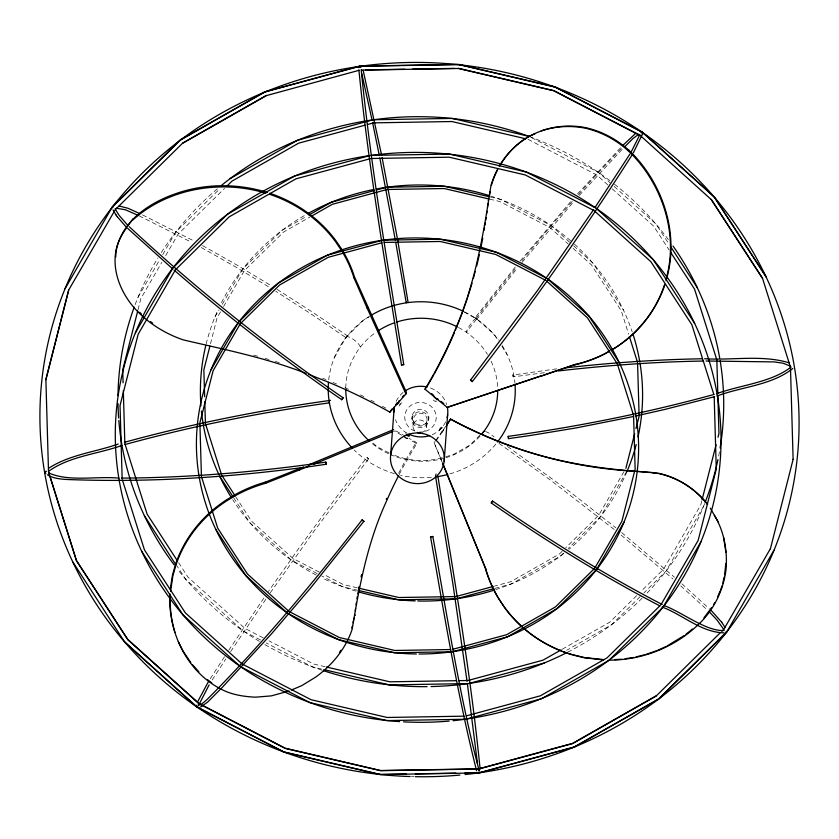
<?xml version="1.0" encoding="UTF-8"?>
<svg xmlns="http://www.w3.org/2000/svg" width="839" height="839" viewBox="0 0 839 839"><rect width="100%" height="100%" fill="white"/><g stroke="black" fill="none" stroke-linecap="round" stroke-linejoin="round"><path stroke-width="0.63" stroke-dasharray="4.2 3.15" d="M556.666 368.845L512.828 375.002L513.164 376.879L545.717 372.526M411.918 418.713L412.096 416.364M412.977 425.688L413.48 418.881M426.59 427.135L427.103 420.339A6.848 6.439 4.3 0 0 417.507 413.7A6.848 6.439 4.3 0 0 416.27 424.796A6.848 6.439 4.3 0 0 427.103 420.339M428.666 420.507A8.421 7.918 4.3 0 0 416.857 412.348A8.421 7.918 4.3 0 0 415.347 425.981A8.421 7.918 4.3 0 0 428.666 420.507L428.844 418.147A8.421 7.918 4.3 0 0 417.035 409.988A8.421 7.918 4.3 0 0 415.525 423.622A8.421 7.918 4.3 0 0 428.844 418.147M138.047 309.717L140.858 298.558L161.78 262.387M210.505 343.738L217.102 317.75L220.993 311.028M701.729 501.145L700.764 504.91L663.555 569.209L641.279 591.138M513.164 376.879L512.902 374.718M401.587 402.793L398.871 406.307L399.291 405.048M346.025 337.435L363.056 320.351L369.611 316.628M137.984 297.352L159.462 260.205M215.004 316.869L218.979 310M334.404 357.529L346.329 336.827L347.734 336.04L346.413 337.928L309.423 312.863L275.8 291.28M703.701 505.99L665.988 571.181L643.88 592.953M366.842 457.381L368.541 458.839L366.842 457.381L339.9 492.43L299.796 546.934L268.386 591.516M515.24 267.043L475.157 317.656L475.776 318.579L476.951 319.103L517.002 268.543M476.951 319.103L475.262 317.635M162.714 254.595L175.697 232.162L219.923 188.607M165.703 255.601L178.13 234.133L224.516 188.45M222.251 304.347L242.534 269.288L282.219 230.201L306.801 216.21M223.583 306.55L244.306 270.724L283.592 232.036L309.633 217.217M623.933 471.654L598.668 515.324L565.78 547.72M626.628 471.528L600.451 516.772L568.15 548.58M210.232 678.751L224.558 656.654M212.183 679.968L225.806 658.951M228.711 650.33L264.054 597.788M230.652 651.588L265.953 599.088M399.595 404.545L400.308 403.528M270.284 592.827L314.95 529.923L368.541 458.839M435.724 440.454L444.722 427.533M436.091 440.832L444.418 428.876M442.279 462.635L434.12 442.719L435.189 441.209M520.201 261.002L571.59 200.552M521.952 262.502L573.289 202.115M577.494 193.914L621.196 147.066M579.193 195.487L622.842 148.681M479.898 435.231L469.85 445.11L452.882 454.769L443.349 457.36M562.13 551.317L559.382 554.013L510.699 581.721L494.528 586.104M563.535 553.121L560.767 555.848L511.591 583.839L495.251 588.265M636.644 595.7L609.733 622.202L562.266 649.218M640.188 596.581L611.631 624.709L566.724 650.277M442.153 457.685C425.226 462.729 406.097 460.831 390.156 453.49M436.416 473.815L435.284 474.245L436.353 474.549M464.124 312.014L476.636 318.977L466.337 332.254A8.778 1.573 -55.4 0 1 470.364 324.462A8.778 1.573 -55.4 0 1 476.049 318.38L494.181 334.331L498.429 340.875M441.838 427.082C437.213 428.226 440.402 435.514 443.139 431.005C446.348 424.817 440.643 427.691 439.08 431.015M444.219 428.729L441.461 432.662M490.312 196.976L500.516 199.357L551.254 225.66L569.775 242.314M489.609 199.137L499.708 201.496L549.944 227.537L568.265 244.034M357.162 587.793L343.277 584.552L323.864 574.495M357.771 590.268L342.469 586.692L321.704 575.932M325.113 666.701L313.692 664.037L268.962 640.849M321.41 669.029L312.59 666.963L266.246 642.947M253.714 355.149L258.758 356.544M275.255 361.41L280.121 362.888M265.051 358.284L269.413 359.637M322.616 378.221L326.035 379.595M142.557 214.92L193.683 240.814M139.201 215.864L191.407 242.209M531.412 137.575L598.606 172.404L610.278 182.912M527.993 139.305L596.802 174.973L608.359 185.377M389.065 452.924L377.026 446.684L372.201 442.342M319.292 572.125L293.042 558.512L251.564 521.187L235.895 497.066M317.09 573.54L291.72 560.389L249.823 522.687L233.672 497.8M263.226 637.881L244.883 628.369L188.062 577.242L178.172 562.004M260.457 639.947L243.079 630.938L185.681 579.288L177.123 566.105M399.165 474.538A456.489 383.297 -24.4 0 1 416.794 443.674L409.338 439.531M416.794 443.674L416.27 442.342L409.17 438.388M202.514 245.565L237.29 265.25L271.658 285.973M201.329 247.547L236.074 267.201L271.479 288.574M395.84 430.837L403.244 435.022M401.682 435.2L394.173 430.921M277.059 289.35L310.713 310.954L347.734 336.04M507.511 446.474L570.824 492.493L615.763 527.762M498.985 443.349L551.181 480.632L614.316 529.566M621.678 532.545L674.451 577.211M621.217 535.135L672.941 578.962M681.876 583.808L709.228 608.611M680.681 585.832L707.686 610.32M614.169 186.405L655.993 224.044L668.84 243.834M612.208 188.838L653.623 226.1L669.155 250.032M573.666 245.827L593.152 263.362L623.387 309.979M573.089 248.365L591.422 264.862L621.29 310.839L628.652 334.205M434.12 442.719L442.656 463.044M501.963 346.329L507.134 354.614M346.413 337.928L347.094 336.607A8.778 2.538 37.8 0 1 355.18 340.739A8.778 2.538 37.8 0 1 360.235 347.252M414.026 776.652A379.71 357.036 4.3 0 1 411.404 776.589M435.997 400.727A2.402 0.692 37.8 0 1 434.476 400.958A2.402 0.692 37.8 0 1 432.41 398.462M405.499 433.176A2.402 0.692 37.8 0 1 406.024 433.155M398.651 473.227A456.594 384.577 -24.1 0 1 416.27 442.342M476.049 318.38A549.965 98.918 -55.4 0 1 516.121 267.788M521.921 260.698A549.965 98.918 -55.4 0 1 572.46 201.276M578.354 194.658A549.965 98.918 -55.4 0 1 622.056 147.8M719.463 451.843A302.973 284.882 4.3 0 1 718.215 458.283M704.676 503.568A302.973 284.882 4.3 0 1 645.778 594.442M642.129 598.155A302.973 284.882 4.3 0 1 567.877 652.081M322.281 670.277A302.973 284.882 4.3 0 1 263.907 644.048M259.398 641.384A302.973 284.882 4.3 0 1 177.333 569.01M135.131 304.641A302.973 284.882 4.3 0 1 157.879 258.003M161.35 252.466A302.973 284.882 4.3 0 1 217.825 188.439M529.105 136.463A302.973 284.882 4.3 0 1 610.31 180.993M614.473 184.223A302.973 284.882 4.3 0 1 668.347 239.576M626.985 471.56A221.171 207.957 4.3 0 1 568.947 549.314M563.881 553.404A221.171 207.957 4.3 0 1 495.797 589.597M356.072 591.17A221.171 207.957 4.3 0 1 322.04 577.956M316.188 575.03A221.171 207.957 4.3 0 1 232.739 499.708M206.132 344.063A221.171 207.957 4.3 0 1 218.077 309.738M221.465 302.669A221.171 207.957 4.3 0 1 305.784 214.753M490.668 196.043A221.171 207.957 4.3 0 1 570.625 240.741M574.484 244.17A221.171 207.957 4.3 0 1 632.197 331.835M480.002 436.123A76.003 71.462 4.3 0 1 445.771 457.758M444.586 458.115A76.003 71.462 4.3 0 1 389.716 454.287M388.52 453.742A76.003 71.462 4.3 0 1 370.964 442.478M345.773 387.891A76.003 71.462 4.3 0 1 375.945 332.307M458.514 327.504A76.003 71.462 4.3 0 1 487.501 354.519M491.109 361.2A76.003 71.462 4.3 0 1 497.663 387.828M495.828 444.072A93.549 87.959 4.3 0 1 449.001 474.14M431.372 477.349A93.549 87.959 4.3 0 1 400.623 475.273M394.372 473.647A93.549 87.959 4.3 0 1 354.215 450.04M328.72 379.826A93.549 87.959 4.3 0 1 368.992 316.628M464.565 311.888A93.549 87.959 4.3 0 1 498.429 340.057M502.131 345.49A93.549 87.959 4.3 0 1 514.915 383.024M485.487 431.571A8.778 2.538 37.8 0 1 494.087 437.014M332.947 382.437A456.594 369.559 20 0 1 336.565 383.979M344.955 387.67A456.594 369.559 20 0 1 348.531 389.296M360.361 394.896A456.594 369.559 20 0 1 363.874 396.627M370.88 400.161A456.594 369.559 20 0 1 374.351 401.965M382.416 406.265A456.594 369.559 20 0 1 385.846 408.142M445.593 421.881A26.932 25.317 4.3 0 1 431.865 434.822M407.051 433.197A26.932 25.317 4.3 0 1 395.452 419.657M396.197 401.315A26.932 25.317 4.3 0 1 403.045 392.484M430.522 388.027A26.932 25.317 4.3 0 1 446.705 404.608M414.844 431.036A15.742 14.808 4.3 0 1 409.285 406.737A15.742 14.808 4.3 0 1 435.116 411.939A15.742 14.808 4.3 0 1 419.867 432.043M414.466 430.428A6.848 6.439 4.3 0 1 415.945 421.042A6.848 6.439 4.3 0 1 425.772 423.338A6.848 6.439 4.3 0 1 422.573 432.316"/><path stroke-width="1.26" d="M115.782 256.944L115.908 252.749C120.05 222.765 147.643 203.646 174.208 194.228C203.961 183.301 237.259 183.112 267.452 192.509M725.829 563.389L724.592 574.788M325.836 462.121L326.161 464.397L325.836 462.121C258.192 471.854 189.929 477.716 121.571 478.115M170.348 595.04C169.562 607.625 171.376 620.262 174.9 632.344M170.611 591.222L172.834 576.078L175.98 564.92A129.846 119.914 -5.6 0 1 226.582 500.925L235.78 495.44A131.45 120.218 -9.2 0 1 265.711 483.243L309.78 465.865M169.95 594.002C167.79 631.043 186.268 670.56 219.587 688.368M170.296 588.947L172.467 575.135L175.624 564.007A130.286 119.599 -7.9 0 1 226.226 500.013L235.402 494.486A131.671 119.757 -10.8 0 1 265.334 482.142L303.456 466.987M390.607 455.451L394.12 408.74M444.156 461.156A26.932 25.317 4.3 0 0 406.412 435.074A26.932 25.317 4.3 0 0 401.587 478.67A26.932 25.317 4.3 0 0 444.156 461.156L447.669 414.456M486.662 213.851L486.987 211.271M487.469 207.401L487.952 203.531M355.285 610.865L355.61 608.453M356.093 604.835L356.407 602.423M291.385 690.036L301.694 685.673L315.527 677.22A87.56 67.487 -30.8 0 0 352.202 629.093C359.417 585.339 367.839 541.27 386.706 500.726L387.146 499.656A456.489 383.297 -24.4 0 1 398.609 475.619M484.155 230.222L484.554 227.715M484.963 225.219L485.372 222.723M485.771 220.217L486.18 217.721M358.631 589.135L359.05 586.713M356.942 598.805L357.362 596.393M357.792 593.97L358.211 591.558M714.02 394.456C646.439 412.966 577.589 426.736 508.193 436.353L508.528 438.629L531.108 435.368L576.215 427.9L633.309 416.553M508.528 438.629L508.245 436.469M488.277 200.951L488.738 198.602M489.21 196.253L490.133 191.554M480.757 248.292L482.75 238.161M722.84 583.095L724.088 577.169M361.064 576.97L361.578 574.537M353.041 622.727L354.048 618.018M351.845 628.191L352.317 626.009M476.72 265.869L479.373 254.584M45.862 379.742L68.662 290.2M137.722 310.965L122.725 369.884L123.092 382.794M209.876 346.224L203.867 369.821L204.643 396.69M634.693 433.616L625.884 468.298M635.952 428.645L639.119 416.228L637.598 363.769M702.044 499.887L716.087 444.743M718.006 437.224L718.96 433.459L717.88 396.008M793.138 459.258L770.401 548.821M473.353 278.401L474.329 274.793M474.654 273.598L475.252 271.437M666.176 278.758C677.975 237.353 664.572 191.649 636.759 159.63C623.828 144.455 606.24 133.38 586.87 128.545L586.545 128.43C571.527 125.294 555.89 126.007 541.302 130.842M665.998 280.719C678.919 238.748 665.851 191.753 637.43 159.095C624.51 143.93 606.901 132.877 587.531 128.094L587.143 127.968C566.912 123.501 545.518 126.909 527.626 137.302A87.56 81.079 80.1 0 0 499.226 166.3M467.47 297.855L472.042 283.204M306.172 373.439C266.477 357.917 224.611 349.538 183.269 339.879A87.56 63.365 23.6 0 1 131.681 304.819C120.575 290.567 113.38 272.717 115.383 254.416L115.446 254.144C116.81 240.258 125.451 229.152 133.317 218.497M308.458 374.288L328.836 382.353A456.489 368.006 20.2 0 1 389.894 412.169L405.94 393.952L367.209 308.322L353.974 277.887L354.383 276.681A131.671 117.921 13 0 0 341.704 249.193L335.904 240.688A130.286 118.205 11.4 0 0 269.738 193.243M389.894 412.169L391.865 409.033M405.94 393.952L406.443 392.432L354.404 276.734M461.565 314.719L467.092 299.072M642.496 134.114L633.33 152.834M455.462 330.105L455.85 329.119M456.322 327.923L461.083 315.915M367.209 308.322L367.713 307.084M199.231 704.12L209.121 684.886M639.769 134.88L631.316 151.702M720.481 590.058L722.348 585.475M717.628 596.98L720.009 591.212M386.255 499.278L386.643 498.356M197.836 701.414L208.649 681.247M406.485 302.711L406.527 302.166M382.091 157.596L397.602 239.681L408.1 302.48M476.573 770.695C457.182 693.675 444.397 615.018 430.543 536.834L432.83 536.509C446.83 613.896 459.573 696.506 479.184 770.726M432.83 536.509L430.543 536.834M361.179 69.574C370.964 168.471 388.142 266.561 403.758 364.661L401.503 365.07L402.353 364.514M770.338 548.8L723.679 629.565M593.697 209.498L537.348 290.714L470.459 380.161L472.252 381.598C528.927 308.689 582.256 233.158 631.872 155.278M472.252 381.598L471.382 380.507M362.049 519.897L363.843 521.344L362.049 519.897C313.681 582.245 263.121 643.094 207.464 699.128C204.37 701.865 200.731 705.515 198.046 705.064L198.602 705.263M65.064 288.7L112.269 206.971L180.395 139.882L264.82 91.829L359.784 66.082L458.818 64.414L555.177 86.92L642.296 132.08L714.23 196.798L766.07 276.681M114.66 210.736L68.683 290.032L45.883 379.574L48.526 472L76.475 560.693L127.769 639.454L198.979 703.522L285.218 748.231L380.612 770.517L478.66 768.86L572.67 743.375L656.245 695.804M135.362 332.894L173.012 267.819L227.369 214.291L294.73 175.949L369.244 155.75M174.795 270.924L138.173 334.216L120.04 405.541L122.169 479.153M211.061 369.737L238.549 322.228L278.233 283.152L327.409 255.161L382.72 240.174L440.412 239.199L496.531 252.308L546.126 278.013M623.954 522.215L596.466 569.712L556.781 608.799L507.605 636.78L452.294 651.777L394.613 652.752L338.484 639.643L287.746 613.34L245.848 575.638L215.644 529.105M660.87 604.867L698.142 540.442L716.275 469.116L714.188 396.795M700.964 541.763L663.303 606.838L608.946 660.377L541.585 698.709L467.071 718.908A302.973 284.882 4.3 0 0 712.877 505.539A302.973 284.882 4.3 0 0 595.942 208.166M773.936 550.3L726.731 632.029L658.605 699.118L574.18 747.171L479.216 772.918L380.182 774.586L283.823 752.08L196.704 706.92L124.77 642.202L72.941 562.14M397.214 402.898C394.666 407.156 400.371 401.42 398.903 400.832M629.879 154.114L595.103 207.401M713.611 604.5L714.912 602.465M699.401 623.587C713.958 609.471 723.26 590.383 725.924 570.31L725.997 569.964C727.633 551.15 724.319 531.559 714.356 515.324M703.921 617.882L711.661 607.53M446.799 424.544L450.585 419.049L445.803 426.894M358.882 67.623L359.239 67.246A1.206 0.954 -2.2 0 1 360.382 67.089L360.864 67.351M363.843 521.344L310.535 588.066L271.626 633.697L222.314 687.33L207.653 702.107L200.563 707.036M395.693 404.713L397.319 402.856M402.353 397.13L404.041 395.211M622.999 145.231L635.396 133.642M624.646 146.846L632.952 138.561L638.594 134.376M112.258 207.139L180.385 140.05L264.809 91.996L359.774 66.26L458.807 64.582L555.166 87.099L642.286 132.247L714.209 196.976L766.059 276.86M115.31 209.614L182.766 143.018L266.341 95.447M227.306 185.702L231.942 181.14L298.632 143.175L364.892 125.221M175.445 269.791L229.267 216.798L295.947 178.843L370.964 158.508M659.947 605.779L607.058 657.86L540.368 695.825L466.61 715.814M719.998 633.026L656.234 695.982L572.659 743.553L478.639 769.027L380.602 770.684L285.208 748.398L198.958 703.701L127.748 639.622L76.422 560.536L50.12 476.825M721.834 631.379L723.69 629.386M726.742 631.861L658.615 698.95L574.191 747.004L479.226 772.74L464.89 772.981M359.082 66.701L359.302 66.501A1.206 1.206 0 0 1 360.445 66.333L360.917 66.68M479.918 772.3L479.698 772.499A1.206 1.206 0 0 1 478.555 772.667L478.083 772.32M791.093 367C771.146 382.657 740.837 384.839 716.506 393.764M792.782 368.489C771.429 385.458 741.865 386.632 717.051 395.998M692.532 628.988L685.987 634.221M698.468 624.405C674.829 647.32 642.139 660.136 609.282 660.157M447.187 407.397L542.204 375.547L447.187 407.397L424.974 389.181A456.489 433.711 61 0 0 454.822 330.608L455.273 329.465C475.273 283.813 483.379 234.469 490.941 185.629A87.56 81.079 80.1 0 1 497.947 168.576M132.814 220.007C168.199 188.146 220.898 179.525 265.858 193.18M48.872 471.088C70.161 456.007 98.048 454.088 122.494 445.236M628.243 150.569L628.914 150.045M424.974 389.181L425.635 388.667M684.121 635.595L666.953 646.051M48.935 468.099C69.616 454.644 95.31 452.085 118.215 444.041M343.099 397.791L341.767 399.668L343.099 397.791C267.819 346.014 196.148 288.962 129.258 226.719M182.755 143.196L266.33 95.625L359.102 70.308M230.054 178.623L297.415 140.291L373.187 119.746L452.211 118.414L529.094 136.379M309.035 214.941L331.395 202.22L374.131 190.631M311.898 215.927L332.275 204.328L387.041 189.488L444.146 188.523L488.34 198.843M609.628 351.027L605.223 353.523A131.671 125.819 25.9 0 1 575.407 364.409L541.711 375.987M609.24 351.342L604.751 353.89A131.45 125.462 22.7 0 1 574.914 364.818L575.407 364.409L543.431 375.138M611.641 349.873L614.379 348.321A130.286 124.214 20.4 0 0 664.991 284.379L664.53 284.725A129.846 123.532 16.6 0 1 613.928 348.678L611.253 350.199M561.134 649.868L543.053 660.157L468.036 680.492L458.912 680.649M724.183 630.446C706.774 631.767 682.946 612.711 664.498 605.695M535.041 133.663L528.067 136.956A87.864 81.782 77.6 0 0 499.645 165.975M657.65 650.351L665.946 646.523M393.638 429.558L308.207 465.058M392.988 431.424L313.356 464.418M289.098 691L271.333 695.877L255.434 697.188C243.53 696.58 231.291 694.744 220.699 688.934M645.894 654.483L656.476 650.77M265.711 483.243L265.334 482.142M640.986 132.101L641.552 131.996A1.206 1.185 -58.4 0 1 642.485 132.646L642.58 132.929M198.014 706.899L197.448 707.004A1.206 1.185 -58.4 0 1 196.515 706.354L196.399 705.788A1.059 1.038 -58.4 0 1 196.588 705.242M124.434 442.31C192.089 423.789 261.002 409.998 330.472 400.371M124.98 444.544C192.162 426.149 260.583 412.421 329.559 402.825M714.566 396.69L665.138 409.359L635.773 416.018M367.398 124.539L373.649 122.851L451.875 121.529L525.455 138.718M376.648 189.95L386.706 187.223L444.387 186.248L489.032 196.683M381.808 242.775L328.301 257.279L279.618 284.987L240.332 323.676L213.116 370.702L199.881 422.772L201.433 476.51L217.71 528.161L247.578 574.138L289.056 611.463M493.28 586.44L455.944 596.56L398.84 597.525L358.421 588.087M493.993 588.6L456.28 598.826L398.588 599.801L359.05 590.562M453.207 649.176L506.725 634.672L555.408 606.964L594.694 568.276L621.898 521.25L635.133 469.179L633.581 415.441L617.305 363.79L587.436 317.813L546.923 281.359M544.27 663.051L468.498 683.586L389.474 684.928L323.927 669.616M636.088 656.885L644.184 654.913M470.459 380.161L471.13 380.35M723.942 632.816C701.352 632.459 682.673 614.693 662.191 607.079M625.139 658.72L633.77 657.451M326.14 464.376L326.098 464.282C240.489 476.835 153.747 482.824 67.225 479.509C60.439 479.111 53.245 478.482 47.362 474.769M565.392 367.87C610.802 362.763 656.444 359.564 702.149 358.777M558.208 370.974C606.461 365.405 654.965 361.819 703.533 361.043M116.338 208.24L125.42 209.771L138.089 215.34M621.447 659.255L614.735 659.59M704.624 358.735C732.468 360.497 761.906 354.603 789.006 362.773M706.008 361.001L774.208 361.913L783.049 363.193L790.464 366.161M365.584 69.878L404.807 69.218M412.652 69.092L454.476 68.379M361.651 70.119L458.388 68.483L553.782 90.769L640.021 135.478M372.264 158.487L449.19 157.187L525.308 174.963L594.117 210.631L650.938 261.758L691.86 324.745L713.758 394.267M384.356 242.419L440.16 241.475L495.723 254.448L545.958 280.488M450.669 649.533L394.854 650.477L339.292 637.504L290.2 612.051M456.301 680.691L389.81 681.813L326.381 666.995M464.051 716.17L387.125 717.471L311.007 699.695L243.341 664.614M465.813 719.254L386.789 720.586L309.906 702.621L240.394 666.596L183.007 614.956L141.634 551.213M406.254 773.978L380.193 774.418L283.834 751.901L196.714 706.753L124.791 642.024M415.378 773.82L455.776 773.139M478.629 770.674L479.237 770.8M118.981 478.125C95.919 475.954 69.207 482.163 48.536 472.839M604.017 659.632L584.269 657.535L573.289 654.871M603.052 659.863L584.521 657.797L572.471 654.871A129.846 124.633 -4.1 0 1 504.019 606.639L501.785 603.22M634.253 471.119C592.659 469.032 551.454 460.475 512.199 446.642A456.489 449.001 -59.8 0 1 450.952 419.427M636.822 471.256L658.688 473.322A87.864 85.735 89.3 0 1 707.371 504.218M652.417 472.525C605.087 469.662 557.599 463.076 512.86 446.621L511.842 446.285A456.594 449.138 -58 0 1 450.585 419.049M662.191 604.5C603.367 573.97 547.018 538.837 492.587 501.072L491.266 502.96C545.392 540.515 601.416 575.46 659.874 605.894M491.266 502.96L492.587 501.072M641.206 132.73L641.499 132.751A1.206 0.975 20.1 0 1 642.433 133.401L642.548 133.883A1.059 0.86 20.1 0 1 642.37 134.313M403.213 364.42L403.758 364.661M652.752 472.797L658.94 473.574A87.56 85.2 85 0 1 707.602 504.459M119.138 205.985L128.052 208.292L139.201 213.326M458.398 68.316L553.792 90.602L640.042 135.299M594.767 207.464L526.41 172.037L449.526 154.072L371.803 155.383A302.973 284.882 4.3 0 1 594.882 207.432M341.767 399.668C283.477 359.606 227.39 316.345 173.967 269.99M207.663 679.768L211.764 682.956M431.676 393.669L433.543 395.2M441.02 401.315L443.831 403.601M172.079 268.344L127.685 228.407M640.996 136.17L711.231 199.546L762.525 278.307L790.464 367.167L793.117 459.426M595.921 208.062L653.319 259.712L694.682 323.445M547.28 278.611L589.177 316.313L619.371 362.836M242.198 664.027L185.377 612.9L144.465 549.912L122.557 480.39M198.843 671.819L192.33 664.509M711.315 610.593L721.729 622.286M709.742 612.281L716.999 620L723.124 628.589M442.656 463.044L485.729 568.905A131.45 127.056 -8.9 0 0 498.251 597.819L503.767 606.377A130.286 125.609 -7 0 0 562.015 651.169M127.287 224.768L119.201 215.487L115.069 208.869M125.693 226.425L117.271 216.714M190.789 662.611L183.248 651.452L178.288 641.531M721.613 622.129L725.127 627.488M113.034 209.928L116.118 215.078M115.992 214.91L117.387 216.871M501.47 602.863L497.999 597.546A131.671 127.654 -11.7 0 1 485.435 568.601M711.252 199.378L762.578 278.464M670.98 247.127L697.366 287.787M670.571 252.214L694.535 289.088L716.831 359.847L717.806 393.428M221.664 475.126L235.193 495.964M232.969 496.719L219.629 476.164A221.171 207.957 4.3 0 0 231.344 497.517M176.767 559.833L147.108 514.139L124.843 443.495L123.323 390.544M144.318 515.555L175.98 564.92M718.509 522.445L710.297 508.182M442.761 463.799L485.739 568.947M354.803 614.484L355.18 615.448M353.974 277.887L353.953 277.845A131.45 118.635 12.1 0 0 341.347 250.253L335.558 241.705A129.846 118.813 10.1 0 0 269.403 194.239M629.428 336.67L637.567 362.49M221.307 473.983L205.419 423.559L204.789 401.808M48.536 471.833L49.323 474.329M363.151 70.245L381.609 155.184M298.694 468.917L299.062 470.176M361.787 73.727L372.055 120.061M372.558 122.463L379.322 155.509M379.805 157.91L395.316 240.006M395.767 242.555L406.17 302.491M437.948 476.531C453.396 573.803 470.427 671.053 480.107 769.101M435.451 475.598L452.85 583.577L467.061 681.31M401.472 364.986C385.856 266.886 368.678 168.786 358.893 69.899M723.575 537.421L725.892 552.198M467.407 683.827L477.422 763.071M410.093 776.547A379.71 357.036 4.3 0 1 86.375 245.481A379.71 357.036 4.3 0 1 733.716 221.936A379.71 357.036 4.3 0 1 465.1 774.544M459.908 775.058A379.71 357.036 4.3 0 1 415.347 776.683M547.29 278.684A221.171 207.957 4.3 0 1 628.044 511.329A221.171 207.957 4.3 0 1 418.986 654.011M416.396 653.99A221.171 207.957 4.3 0 1 288.784 613.991M287.725 613.267A221.171 207.957 4.3 0 1 238.129 322.805A221.171 207.957 4.3 0 1 546.231 277.961M465.834 719.159A302.973 284.882 4.3 0 1 453.039 720.711M449.169 721.068A302.973 284.882 4.3 0 1 403.559 721.844M399.668 721.613A302.973 284.882 4.3 0 1 240.374 666.502M239.304 665.757A302.973 284.882 4.3 0 1 123.742 367.912A302.973 284.882 4.3 0 1 370.492 155.498M572.219 654.619A130.286 125.609 -7 0 1 563.137 651.588M437.895 398.829A2.402 0.692 37.8 0 1 436.92 399.123M436.448 398.882A2.402 0.692 37.8 0 1 435.944 398.567M435.441 398.189A2.402 0.692 37.8 0 1 434.141 396.239M454.476 332.443A456.594 434.109 60 0 1 448.834 345.196M448.299 346.35A456.594 434.109 60 0 1 434.518 373.397M433.91 374.498A456.594 434.109 60 0 1 426.296 387.587M491.381 185.272A87.864 81.782 77.6 0 1 497.17 170.558M406.967 438.44A2.402 0.692 37.8 0 1 405.573 437.727M405.069 437.35A2.402 0.692 37.8 0 1 403.916 436.154M407.576 438.252A2.402 0.692 37.8 0 1 407.502 438.419M407.922 434.245A2.402 0.692 37.8 0 1 409.138 436.238A2.402 0.692 37.8 0 1 406.338 434.717M340.959 650.235A87.864 68.746 -29.9 0 1 339.491 652.333M45.652 471.329A1.059 0.923 41.5 0 1 46.449 471.403M720.145 360.686A302.973 284.882 4.3 0 1 720.124 447.974M717.943 459.573A302.973 284.882 4.3 0 1 705.148 502.362M565.549 653.266A302.973 284.882 4.3 0 1 469.798 683.313M467.239 683.68A302.973 284.882 4.3 0 1 431.026 686.564M427.103 686.638A302.973 284.882 4.3 0 1 323.508 670.676M174.124 564.815A302.973 284.882 4.3 0 1 121.959 445.194M121.749 443.936A302.973 284.882 4.3 0 1 118.834 420.58M118.635 417.958A302.973 284.882 4.3 0 1 118.005 403.496M117.995 395.599A302.973 284.882 4.3 0 1 134.219 307.095M221.842 185.115A302.973 284.882 4.3 0 1 529.105 136.463M673.004 246.005A302.973 284.882 4.3 0 1 719.715 358.148M640.042 363.444A221.171 207.957 4.3 0 1 638.028 436.909M636.203 444.523A221.171 207.957 4.3 0 1 626.985 471.56M494.559 589.995A221.171 207.957 4.3 0 1 417.801 600.997M415.221 600.913A221.171 207.957 4.3 0 1 358.599 591.914M219.042 474.895A221.171 207.957 4.3 0 1 203.374 425.142M203.153 423.873A221.171 207.957 4.3 0 1 201.412 411.058M200.951 405.877A221.171 207.957 4.3 0 1 205.828 345.332M308.049 213.484A221.171 207.957 4.3 0 1 373.827 189.478M376.407 188.974A221.171 207.957 4.3 0 1 489.42 195.644M633.026 334.331A221.171 207.957 4.3 0 1 639.832 362.175M497.716 390.345A76.003 71.462 4.3 0 1 481.659 434.203M369.013 440.748A76.003 71.462 4.3 0 1 345.762 389.139M378.085 330.86A76.003 71.462 4.3 0 1 394.194 322.889M396.522 322.092A76.003 71.462 4.3 0 1 457.339 326.895M515.02 384.304A93.549 87.959 4.3 0 1 497.443 442.048M447.764 474.486A93.549 87.959 4.3 0 1 436.458 476.762M352.453 448.246A93.549 87.959 4.3 0 1 328.479 382.353M371.153 315.296A93.549 87.959 4.3 0 1 463.401 311.332M483.243 432.232A8.778 2.538 37.8 0 1 484.313 431.403M152.593 323.12A87.864 64.792 23.1 0 1 150.464 321.557M141.476 314.027A87.864 64.792 23.1 0 1 139.62 312.244M447.481 407.848A26.932 25.317 4.3 0 1 447.082 417.717M429.694 435.619A26.932 25.317 4.3 0 1 409.128 434.277M393.984 412.054A26.932 25.317 4.3 0 1 394.466 406.569M404.859 391.121A26.932 25.317 4.3 0 1 427.156 387.02M420.863 432.788A6.848 6.439 4.3 0 1 417.34 432.41M45.736 473.227L45.285 472.923A1.206 1.112 -44.3 0 1 45.107 471.854A1.206 1.049 41.5 0 0 45.285 472.923L45.736 473.301M112.73 207.233A1.206 1.017 -24.1 0 0 112.384 207.684A1.206 1.143 60.2 0 1 112.741 207.202M726.259 631.798A1.206 1.143 60.2 0 0 726.616 631.348A1.206 1.017 -24.1 0 1 726.27 631.767"/></g></svg>
